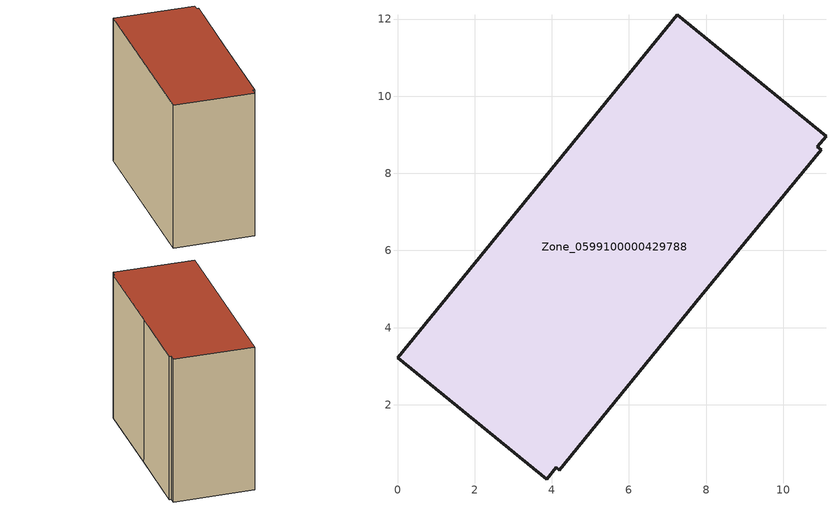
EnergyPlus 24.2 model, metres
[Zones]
Zone_0599100000429788
 floor ground (C_G): 10.99,8.61 7.86,4.81 4.2,0.31 4.11,0.37 3.86,0.07 0,3.22 7.25,12.11 11.11,8.96 10.88,8.69 z0
 wall outside (C_F): 7.25,12.11 0,3.22 3.86,0.07 4.11,0.37 4.2,0.31 7.86,4.81 10.99,8.61 10.88,8.69 11.11,8.96 7.25,12.11 z0:9.36
 roof outside (C_R): 7.86,4.81 10.99,8.61 10.88,8.69 11.11,8.96 7.25,12.11 0,3.22 3.86,0.07 4.11,0.37 4.2,0.31 z9.36
[BUILDING]
Pand.0599100000429788: North Axis=0; Terrain=City; Loads Convergence Tolerance Value=0.04; Temperature Convergence Tolerance Value=0.4; Solar Distribution=FullExterior; Maximum Number of Warmup Days=25; Minimum Number of Warmup Days=1
[Site:Location]
Rotterdam.The.Hague.AP_ZH_NLD Design_Conditions: Latitude=51.96; Longitude=4.45; Time Zone=1; Elevation=-4.5
[SITE:GROUNDTEMPERATURE:BUILDINGSURFACE]
18, 18, 18, 18, 18, 18, 18, 18, 18, 18, 18, 18
[MATERIAL] Thermal Absorptance=0.9; Solar Absorptance=0.7; Visible Absorptance=0.7
Name | Roughness | Thickness | Conductivity | Density | Specific Heat
G.TC.2006-2014 | MediumSmooth | 0.15 | 0.06 | 540 | 1210
F.TC.2006-2014 | Rough | 0.3 | 0.12 | 1920 | 840
R.TC.2006-2014 | MediumRough | 0.2 | 0.08 | 1500 | 1000
[CONSTRUCTION]
C_G: G.TC.2006-2014
C_F: F.TC.2006-2014
C_R: R.TC.2006-2014
[ZONE]
Zone_0599100000429788: Type=1; Multiplier=1; Ceiling Height=Autocalculate; Volume=Autocalculate; Floor Area=autocalculate; Part of Total Floor Area=Yes
[ZONEINFILTRATION:DESIGNFLOWRATE]
Infil_Zone_0599100000429788: Zone or ZoneList or Space or SpaceList=Zone_0599100000429788; Schedule=AlwaysOn; Design Flow Rate Calculation Method=Flow/Area; Flow Rate per Floor Area=0.0015; Constant Term Coefficient=1; Temperature Term Coefficient=0; Velocity Term Coefficient=0; Velocity Squared Term Coefficient=0
[HVACTEMPLATE:ZONE:IDEALLOADSAIRSYSTEM]
Zone_0599100000429788: Maximum Heating Supply Air Temperature=50; Minimum Cooling Supply Air Temperature=13; Maximum Heating Supply Air Humidity Ratio=0.0156; Minimum Cooling Supply Air Humidity Ratio=0.0077; Heating Limit=NoLimit; Cooling Limit=NoLimit; Dehumidification Control Type=ConstantSensibleHeatRatio; Cooling Sensible Heat Ratio=0.7; Dehumidification Setpoint=60; Humidification Control Type=None; Humidification Setpoint=30; Outdoor Air Method=None; Outdoor Air Flow Rate per Person=0.00944; Outdoor Air Flow Rate per Zone Floor Area=0; Outdoor Air Flow Rate per Zone=0; Demand Controlled Ventilation Type=None; Outdoor Air Economizer Type=NoEconomizer; Heat Recovery Type=None; Sensible Heat Recovery Effectiveness=0.7; Latent Heat Recovery Effectiveness=0.65
[ZONECONTROL:THERMOSTAT]
ThermostatControl_Zone_0599100000429788: Zone or ZoneList=Zone_0599100000429788; Control Type Schedule=DualSetpointControlType; Control 1=Thermostat_Zone_0599100000429788; Temperature Difference Between Cutout And Setpoint=0
[THERMOSTATSETPOINT:DUALSETPOINT]
Thermostat_Zone_0599100000429788: Heating Setpoint Temperature Schedule=HeatingSetpoint_Zone_0599100000429788; Cooling Setpoint Temperature Schedule=CoolingSetpoint_Zone_0599100000429788
[SCHEDULE:COMPACT]
HeatingSetpoint_Zone_0599100000429788: Through: 12/31, For: AllDays, Until: 24:00, 21
CoolingSetpoint_Zone_0599100000429788: Through: 12/31, For: AllDays, Until: 24:00, 24
DualSetpointControlType: Through: 12/31, For: AllDays, Until: 24:00, 4
AlwaysOn: Through: 12/31, For: AllDays, Until: 24:00, 1
